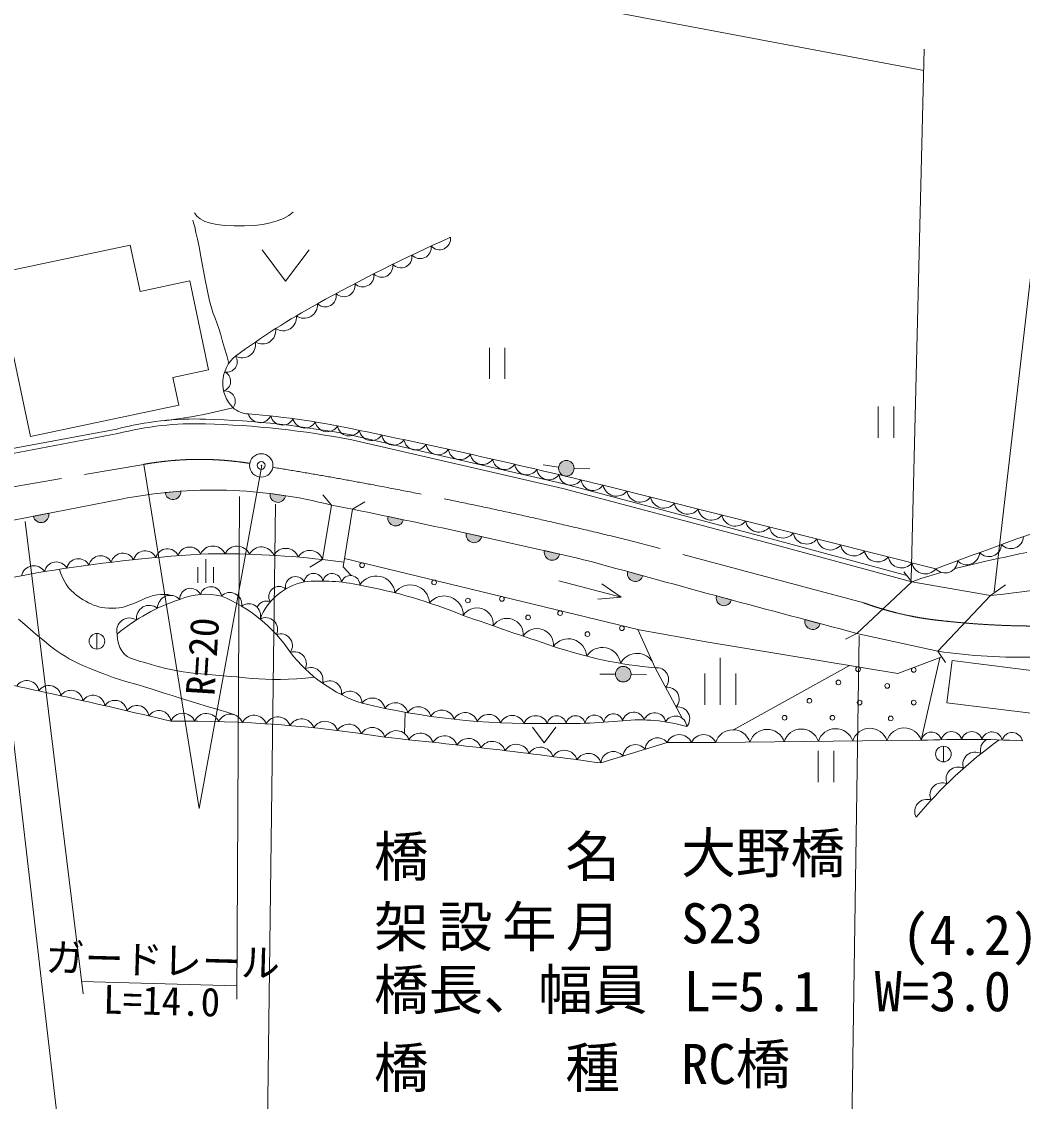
# Model space of a CAD drawing. Units: millimetres, scale not verified. Extents: x 40000 to 680000, y 20000 to 380000.
# Drawn here: x 153905 to 217959, y 241618 to 310693 of the extents above; entities that cross this region are included whole.
import ezdxf
from ezdxf.enums import TextEntityAlignment as Align

# ---------------------------------------------------------------- set-up
doc = ezdxf.new("R2010")
doc.units = ezdxf.units.MM
doc.header["$LTSCALE"] = 1000
doc.header["$PDMODE"] = 32
doc.header["$PDSIZE"] = 500
doc.linetypes.add('CHAIN', pattern=[18.5, 12, -1.5, 3.5, -1.5])
for name, color, linetype, lineweight in [('M-BGD', 7, 'Continuous', 13), ('M-BGD-EXST', 7, 'Continuous', 13), ('M-BMK', 2, 'CHAIN', 13), ('M-BMK-SRVR', 3, 'Continuous', 13), ('M-STR-HTXT', 7, 'Continuous', 13), ('M-STR-STR1', 1, 'Continuous', 13)]:
    doc.layers.add(name, color=color, linetype=linetype, lineweight=lineweight)
doc.styles.add('ＭＳ ゴシック', font='')
doc.styles.get('ＭＳ ゴシック').set_extended_font_data('MS Gothic')

msp = doc.modelspace()

# ---------------------------------------------------------------- hatches: boundary and pattern name
at = {"layer": 'M-BGD'}
for points in [[(164096, 280651, -0.99173), (163100, 280566)], [(170800, 280365, -0.99173), (169809, 280503)], [(154663, 279047, 1), (155644, 279238)], [(178336, 278829, -0.41421), (177744, 278442, -0.41421), (177357, 279033)], [(183345, 277753, -0.41421), (182749, 277372, -0.41421), (182368, 277967)], [(188343, 276625, -0.41421), (187743, 276250, -0.41421), (187368, 276850)], [(193665, 275242, -1), (192701, 275508)], [(199335, 273699, -1), (198370, 273960)], [(205012, 272180, -0.41421), (204401, 271825, -0.41421), (204046, 272437)]]:
    msp.add_hatch(color=256, dxfattribs=at).paths.add_polyline_path(points)
at = {"layer": 'M-BGD-EXST'}
for points in [[(189269, 282121, 1), (188269, 282121, 0.41421), (188769, 281621, 0.41421)], [(192909, 268948, 0.41421), (192409, 269448, 0.41421), (191909, 268948, 0.41421), (192409, 268448, 0.41421)]]:
    msp.add_hatch(color=256, dxfattribs=at).paths.add_polyline_path(points)

# ---------------------------------------------------------------- linework, layer by layer
at = {"layer": 'M-BGD'}
for p, q in [((160863, 296395), (161490, 293438)), ((161490, 293438), (164663, 294111)), ((164663, 294111), (165872, 288412)), ((165872, 288412), (163586, 287927)), ((163586, 287927), (163961, 286161)), ((152369, 283198), (160002, 284631)), ((152425, 282903), (160067, 284338)), ((175039, 283933), (188539, 280824)), ((175102, 284226), (188611, 281116)), ((188539, 280824), (202131, 277222)), ((188611, 281116), (202208, 277511)), ((191123, 281036), (212411, 275679)), ((134682, 275159), (160271, 280138)), ((173739, 279756), (175092, 279498)), ((202131, 277222), (210888, 274851)), ((202208, 277511), (210559, 275251)), ((173164, 276281), (174530, 276103)), ((192273, 273878), (188290, 274918)), ((192273, 273878), (191039, 274731)), ((192273, 273878), (190780, 273738)), ((194445, 269354), (193345, 271797)), ((199463, 265392), (206902, 269500)), ((212663, 270001), (211478, 264717)), ((196184, 266132), (194445, 269354)), ((178456, 266511), (178406, 265159)), ((195219, 264581), (190985, 263271)), ((198331, 264581), (195219, 264581)), ((211479, 264721), (198331, 264581))]:
    msp.add_line(p, q, dxfattribs=at)
for points in [[(164982, 298464), (165112, 298250), (165332, 298067), (165629, 297915), (165991, 297794), (166405, 297704), (166912, 297645), (167521, 297618), (168170, 297622), (168799, 297656), (169348, 297720), (169824, 297815), (170269, 297939), (170669, 298095), (171013, 298280), (171289, 298496)], [(164863, 297985), (164916, 297825), (164983, 297558), (165065, 297200), (165158, 296768), (165261, 296277), (165380, 295673), (165662, 294177), (165805, 293447), (165940, 292838), (166061, 292383), (166177, 292027), (166290, 291721), (166404, 291414), (166523, 291056), (166647, 290653), (166773, 290238), (166902, 289803), (167034, 289336), (167170, 288828)], [(163961, 286161), (154478, 284150), (152267, 294572), (160863, 296395)], [(173195, 280430), (173739, 279756), (173164, 276281), (172353, 275803)], [(175880, 279980), (175092, 279498), (174482, 275816), (174973, 275273)], [(212795, 270051), (209984, 268991), (197725, 271015), (193421, 271784), (174570, 276348)], [(213596, 275681), (213748, 275722), (214304, 275863), (214920, 276011), (215609, 276171), (215992, 276256), (216407, 276347), (216846, 276441), (217303, 276538), (217772, 276637), (218246, 276735)], [(156328, 275658), (156403, 275437), (156484, 275232), (156571, 275041), (156664, 274862), (156763, 274696), (156868, 274544), (156977, 274408), (157094, 274284), (157220, 274165), (157356, 274049), (157507, 273932), (157670, 273818), (157842, 273710), (158016, 273610), (158186, 273520), (158349, 273441), (158508, 273370), (158670, 273309), (158841, 273258), (159027, 273219), (159236, 273190), (159464, 273171), (159699, 273163), (159931, 273168), (160148, 273186), (160344, 273221), (160526, 273270), (160705, 273331), (160891, 273401), (161097, 273477), (161328, 273571), (161577, 273684), (161835, 273800), (162091, 273901), (162337, 273973), (162573, 274017), (162806, 274044), (163034, 274051), (163256, 274034), (163468, 273990)], [(210888, 274851), (211190, 274964), (211525, 275080), (211896, 275200), (212305, 275324), (212755, 275453), (212769, 275457)], [(153717, 272463), (154107, 272132), (154292, 271972), (154471, 271815), (154650, 271656), (154835, 271494), (155034, 271327), (155470, 270967), (155701, 270781), (155942, 270597), (156192, 270421), (156442, 270255), (156693, 270095), (156957, 269938), (157249, 269780), (157582, 269616), (157972, 269441), (158409, 269258), (158871, 269076), (159332, 268901), (159771, 268743), (160180, 268607), (160574, 268488), (161361, 268265), (161773, 268143), (162201, 268007), (162641, 267866), (163088, 267720), (163541, 267575), (163997, 267431), (164476, 267285), (164980, 267134), (165942, 266847), (166340, 266727), (166677, 266623), (166974, 266530), (167223, 266451), (167419, 266387), (167556, 266338)], [(160021, 271507), (160047, 271189), (160104, 270908), (160194, 270659), (160317, 270439), (160476, 270245), (160665, 270089), (160883, 269972), (161138, 269877), (161437, 269787), (161786, 269684), (162188, 269564), (162639, 269439), (163134, 269316), (163670, 269200), (164242, 269099), (164886, 269014), (165602, 268942), (166341, 268878), (167051, 268822), (167681, 268772), (168207, 268723), (168662, 268679), (169084, 268643), (169509, 268618), (169974, 268608), (170474, 268612), (170986, 268628), (171515, 268657), (172070, 268700), (172658, 268757)]]:
    msp.add_lwpolyline(points, dxfattribs=at)
for points in [[(164096, 280651, -0.99173), (163100, 280566)], [(170800, 280365, -0.99173), (169809, 280503)], [(154663, 279047, 1), (155644, 279238)], [(178336, 278829, -0.41421), (177744, 278442, -0.41421), (177357, 279033)], [(183345, 277753, -0.41421), (182749, 277372, -0.41421), (182368, 277967)], [(188343, 276625, -0.41421), (187743, 276250, -0.41421), (187368, 276850)], [(193665, 275242, -1), (192701, 275508)], [(199335, 273699, -1), (198370, 273960)], [(205012, 272180, -0.41421), (204401, 271825, -0.41421), (204046, 272437)]]:
    msp.add_lwpolyline(points, format="xyb", close=True, dxfattribs=at)
msp.add_lwpolyline([(213457, 269813), (219539, 269064), (219208, 266374), (213126, 267123)], close=True, dxfattribs=at)
for centre in [(175694, 275917), (180308, 274817), (182471, 273661), (184642, 273760), (188373, 272855), (186320, 272577), (190121, 271510), (192329, 271884), (207444, 269266), (211002, 269218), (206183, 268425), (209304, 268199), (204323, 267245), (207541, 267131), (211002, 267131), (202738, 266161), (205795, 266161), (209530, 266113)]:
    msp.add_circle(centre, 150, dxfattribs=at)
for centre, radius, start, end in [((225132, 198701), 107513, 114.02736, 119.10274), ((179409, 296242), 714, 222.71778, 7.51211), ((180647, 296813), 714, 221.99273, 6.78705), ((178178, 295656), 714, 223.44283, 8.23716), ((176955, 295054), 714, 224.16789, 8.96221), ((175740, 294437), 714, 224.89294, 9.68727), ((174532, 293804), 714, 225.618, 10.41232), ((173333, 293156), 714, 226.34305, 11.13737), ((195652, 251130), 47365, 118.79087, 126.31687), ((171983, 292572), 859, 234.9212, 4.54204), ((170636, 291772), 859, 236.8027, 6.42354), ((169315, 290929), 859, 238.6842, 8.30504), ((168022, 290043), 859, 240.5657, 10.18654), ((169003, 287571), 2222, 129.16442, 225.15131), ((167048, 288932), 660, 257.05655, 33.26792), ((166624, 287690), 660, 289.05218, 65.26354), ((166923, 286411), 660, 321.04781, 97.25917), ((159610, 315655), 30674, 276.16274, 284.78141), ((168464, 287122), 1525, 227.62289, 268.30465), ((169160, 285805), 770, 195.60057, 333.74687), ((164188, 232470), 53296, 77.71254, 85.44719), ((170599, 285652), 770, 194.05364, 332.19994), ((172032, 285459), 770, 192.50671, 330.65301), ((165043, 265119), 20153, 88.20242, 104.48568), ((165043, 265119), 19853, 88.20073, 104.51469), ((164086, 227378), 57606, 79.03837, 88.42776), ((164086, 227378), 57906, 79.03316, 88.42717), ((173459, 285228), 770, 190.95978, 329.10608), ((174880, 284959), 770, 189.41285, 327.55915), ((176298, 284670), 778, 189.2298, 327.25217), ((84477, -156430), 450277, 76.29967, 78.33343), ((177721, 284372), 778, 189.04492, 327.06728), ((179143, 284068), 778, 188.86003, 326.8824), ((180564, 283761), 778, 188.67514, 326.69751), ((181984, 283448), 778, 188.49025, 326.51262), ((183403, 283131), 778, 188.30536, 326.32773), ((184821, 282810), 778, 188.12048, 326.14284), ((186238, 282484), 778, 187.93559, 325.95796), ((187654, 282153), 778, 187.7507, 325.77307), ((362157, -121376), 424354, 108.03694, 110.66348), ((189068, 281818), 778, 187.56581, 325.58818), ((190482, 281478), 778, 187.38093, 325.40329), ((166174, 250663), 30060, 75.42468, 101.32407), ((191972, 281199), 865, 190.81994, 320.92986), ((193492, 280816), 865, 190.81994, 320.92986), ((195013, 280433), 865, 190.81994, 320.92986), ((196534, 280051), 865, 190.81994, 320.92986), ((76124, -209073), 498494, 76.75342, 78.54883), ((198054, 279668), 865, 190.81994, 320.92986), ((199575, 279285), 865, 190.81994, 320.92986), ((201096, 278903), 865, 190.81994, 320.92986), ((202616, 278520), 865, 190.81994, 320.92986), ((204137, 278137), 865, 190.81994, 320.92986), ((217217, 277789), 810, 222.51881, 357.39386), ((164668, 276319), 765, 24.14147, 164.0318), ((166150, 276288), 856, 24.73394, 156.31346), ((167703, 276281), 856, 23.18452, 154.76404), ((169255, 276232), 856, 21.6351, 153.21462), ((170805, 276142), 856, 20.08569, 151.6652), ((205657, 277755), 865, 190.81994, 320.92986), ((207178, 277372), 865, 190.81994, 320.92986), ((215810, 277275), 810, 222.72085, 357.5959), ((172210, 170747), 106106, 93.69877, 99.12887), ((157544, 275567), 765, 28.02011, 167.91044), ((158964, 275756), 765, 27.24438, 167.13471), ((160387, 275926), 765, 26.46865, 166.35898), ((161812, 276076), 765, 25.69292, 165.58326), ((163239, 276207), 765, 24.9172, 164.80753), ((166675, 218869), 57778, 83.55132, 91.29841), ((172352, 276009), 856, 18.53627, 150.11578), ((208699, 276989), 865, 190.81994, 320.92986), ((210219, 276607), 865, 190.81994, 320.92986), ((214406, 276756), 810, 222.92289, 357.79794), ((282559, -267820), 545876, 94.19911, 97.01177), ((154694, 275079), 806, 32.21245, 167.87942), ((156126, 275359), 765, 28.79584, 168.68617), ((544924, 1554364), 1326474, 254.49601, 255.25752), ((211740, 276224), 865, 190.81994, 320.92986), ((213003, 276233), 810, 223.12493, 357.99998), ((176472, 152146), 125154, 99.70399, 105.17514), ((171437, 274538), 648, 29.38312, 192.67621), ((172600, 274794), 602, 10.71164, 174.08225), ((173781, 274784), 602, 4.96788, 168.33849), ((174955, 274656), 602, 359.22411, 162.59472), ((176594, 274010), 1218, 6.60189, 148.40703), ((164720, 273750), 691, 25.02391, 181.7228), ((166011, 273855), 691, 7.63808, 164.33697), ((172773, 271064), 3869, 101.50011, 158.67743), ((170376, 273912), 648, 48.44223, 211.73531), ((173093, 263017), 11889, 78.03753, 95.26883), ((169257, 240901), 34330, 67.90052, 79.42525), ((178796, 273444), 1218, 2.76032, 144.56545), ((167727, 262334), 11980, 107.98, 130.03452), ((163426, 273167), 824, 42.98339, 180.32811), ((165711, 269579), 4478, 77.29461, 112.06627), ((167237, 273417), 758, 351.14136, 135.55588), ((162922, 264819), 9877, 34.01439, 67.53922), ((169577, 272973), 648, 67.50134, 156.68024), ((180955, 272732), 1218, 358.91874, 140.72388), ((162075, 272527), 824, 50.3349, 187.67962), ((168444, 272696), 758, 342.76015, 127.17467), ((183050, 272138), 1047, 354.42586, 146.98396), ((160817, 271720), 824, 57.68641, 195.03113), ((169533, 271807), 758, 334.37894, 118.79346), ((169578, 272973), 648, 230.76909, 230.78561), ((292934, 586003), 332297, 250.52958, 251.58155), ((184973, 271472), 1047, 354.77651, 147.33461), ((170481, 270769), 758, 325.99773, 110.41225), ((186900, 270817), 1047, 355.12717, 147.68527), ((188894, 270029), 1180, 3.51175, 143.67134), ((171363, 269614), 773, 334.71099, 109.12914), ((178768, 276263), 9679, 217.69623, 251.48692), ((197025, 297641), 28404, 251.35213, 264.7886), ((191075, 269478), 1180, 7.99057, 148.15017), ((193292, 269099), 1180, 36.02737, 152.62899), ((217852, 306952), 36921, 261.73042, 271.60564), ((54894, -188474), 467205, 76.56368, 78.33509), ((172420, 268598), 773, 343.15867, 117.57681), ((194557, 268606), 757, 318.16915, 98.5174), ((154245, 267768), 771, 8.26537, 147.16482), ((155655, 267459), 771, 8.08823, 146.98768), ((173615, 267749), 773, 351.60634, 126.02448), ((195233, 267353), 757, 318.16915, 98.5174), ((157064, 267145), 771, 7.91109, 146.81054), ((158472, 266827), 771, 7.73395, 146.6334), ((174922, 267084), 773, 0.05401, 134.47215), ((176355, 266612), 812, 10.50534, 144.37421), ((159879, 266505), 771, 7.55681, 146.45626), ((161286, 266178), 771, 7.37966, 146.27911), ((186662, 312872), 47082, 256.53022, 271.08313), ((177829, 266308), 812, 12.32445, 146.19332), ((179311, 266051), 812, 14.14357, 148.01243), ((180801, 265841), 812, 15.96268, 149.83155), ((195909, 266100), 757, 318.16915, 98.5174), ((162691, 265847), 771, 7.20252, 146.10197), ((164220, 265616), 831, 23.2478, 156.81314), ((164263, 185034), 80913, 80.83318, 90.57149), ((165742, 265602), 831, 22.16577, 155.7311), ((167263, 265560), 831, 21.08374, 154.64907), ((168783, 265489), 831, 20.0017, 153.56703), ((170302, 265389), 831, 18.91967, 152.485), ((171818, 265261), 831, 17.83763, 151.40296), ((182297, 265679), 812, 17.7818, 151.65066), ((183798, 265564), 812, 19.60091, 153.46978), ((185301, 265497), 812, 21.42002, 155.28889), ((186805, 265478), 812, 23.23914, 157.10801), ((188154, 265672), 615, 10.59431, 168.17628), ((188574, 304856), 39071, 268.50079, 275.5768), ((189363, 265678), 615, 12.36331, 169.94528), ((190572, 265721), 615, 14.13231, 171.71428), ((191780, 265801), 615, 15.90131, 173.48328), ((193068, 265801), 717, 17.92164, 166.34397), ((193461, 255252), 10773, 73.76561, 95.80625), ((194420, 265764), 717, 10.57477, 158.99709), ((195756, 265555), 717, 3.22789, 151.65021), ((173332, 265104), 831, 16.7556, 150.32093), ((174842, 264919), 831, 15.67356, 149.23889), ((176349, 264705), 831, 14.59153, 148.15686), ((177887, 264488), 848, 18.25786, 149.87256), ((199430, 264242), 1150, 18.34475, 162.87615), ((201621, 264265), 1150, 18.34475, 162.87615), ((203813, 264289), 1150, 18.34475, 162.87615), ((206004, 264312), 1150, 18.34475, 162.87615), ((208196, 264335), 1150, 18.34475, 162.87615), ((210387, 264359), 1150, 18.34475, 162.87615), ((213424, 264603), 669, 15.16, 166.41829), ((214718, 264608), 669, 14.06059, 165.31888), ((216011, 264589), 669, 12.96119, 164.21947), ((134318, -154635), 421730, 82.27787, 84.17034), ((179425, 264325), 848, 18.04758, 149.66228), ((180962, 264157), 848, 17.83731, 149.45201), ((182499, 263983), 848, 17.62703, 149.24173), ((184035, 263803), 848, 17.41676, 149.03146), ((194601, 264080), 796, 39.00826, 175.37507), ((195997, 264226), 855, 24.53464, 155.46536), ((197553, 264226), 855, 24.53464, 155.46536), ((233792, 240861), 29509, 125.96133, 140.08315), ((214353, 197208), 67570, 86.94122, 92.43826), ((212132, 264572), 669, 16.25941, 167.5177), ((216046, 264093), 774, 119.69911, 197.34683), ((217303, 264544), 669, 11.86178, 163.12007), ((185570, 263618), 848, 17.20648, 148.82118), ((187105, 263427), 848, 16.99621, 148.61091), ((188639, 263231), 848, 16.78593, 148.40063), ((190172, 263029), 848, 16.57566, 148.19036), ((191778, 263206), 796, 39.00826, 175.37507), ((193190, 263643), 796, 39.00826, 175.37507), ((214923, 263191), 774, 60.22456, 200.1712), ((213846, 262234), 774, 63.04892, 202.99556), ((212817, 261225), 774, 65.87329, 205.81993), ((211839, 260167), 774, 68.69765, 208.64429)]:
    msp.add_arc(centre, radius, start, end, dxfattribs=at)
at = {"layer": 'M-BGD-EXST'}
for p, q in [((183843, 289833), (183843, 287833)), ((184843, 289833), (184843, 287833)), ((208731, 286067), (208731, 284067)), ((209731, 286067), (209731, 284067)), ((188274, 282194), (187285, 282340)), ((189269, 282107), (190268, 282077)), ((165188, 274795), (165188, 275795)), ((165688, 274795), (165688, 276295)), ((166188, 274795), (166188, 275795)), ((158727, 270553), (158727, 271553)), ((158727, 271053), (158728, 271054)), ((198624, 266995), (198624, 269995)), ((191909, 268948), (190909, 268948)), ((192909, 268935), (193909, 268910)), ((197624, 266995), (197624, 268995)), ((199624, 266995), (199624, 268995)), ((204883, 264045), (204883, 262045)), ((205883, 264045), (205883, 262045)), ((212906, 263339), (212906, 264339)), ((212906, 263839), (212906, 263840))]:
    msp.add_line(p, q, dxfattribs=at)
for points in [[(169302, 296083), (170802, 294083), (172302, 296083)], [(186600, 265554), (187350, 264554), (188100, 265554)]]:
    msp.add_lwpolyline(points, dxfattribs=at)
for points in [[(189269, 282121, 1), (188269, 282121, 0.41421), (188769, 281621, 0.41421)], [(192909, 268948, 0.41421), (192409, 269448, 0.41421), (191909, 268948, 0.41421), (192409, 268448, 0.41421)]]:
    msp.add_lwpolyline(points, format="xyb", close=True, dxfattribs=at)
for centre in [(158727, 271053), (212906, 263839)]:
    msp.add_circle(centre, 500, dxfattribs=at)
at = {"layer": 'M-BMK'}
for p, q in [((139701, 278581), (161724, 282370)), ((207813, 273507), (192660, 277541))]:
    msp.add_line(p, q, dxfattribs=at)
for centre, radius, start, end in [((165300, 262413), 20275, 80.90743, 100.15853), ((132231, 47736), 237465, 79.30169, 80.85231), ((120504, -16771), 303028, 76.22462, 79.38715), ((214911, 293074), 20815, 250.05998, 264.44631), ((218924, 326961), 54936, 263.70153, 273.67969)]:
    msp.add_arc(centre, radius, start, end, dxfattribs=at)
at = {"layer": 'M-BMK-SRVR'}
msp.add_circle((169243, 282301), 750, dxfattribs=at)
msp.add_point((169243, 282301), dxfattribs=at)
at = {"layer": 'M-STR-HTXT'}
for p, q in [((102383, 328184), (211639, 307560)), ((210843, 275009), (211672, 308933)), ((216142, 274209), (220112, 308541)), ((161724, 282370), (165274, 260355)), ((169276, 282294), (165274, 260355)), ((167844, 280314), (167684, 248155)), ((170146, 279817), (169532, 230901)), ((154141, 278714), (157838, 248495)), ((151801, 278307), (157323, 230751)), ((207516, 271414), (206895, 230570)), ((157742, 249280), (167688, 249016))]:
    msp.add_line(p, q, dxfattribs=at)
at = {"layer": 'M-STR-STR1'}
for p, q in [((210888, 274851), (210362, 275491)), ((210888, 274851), (207370, 271558)), ((210888, 274851), (215923, 273973)), ((216870, 274669), (215923, 273973)), ((215923, 273973), (212542, 270414)), ((207370, 271558), (206646, 271178)), ((207370, 271558), (212542, 270414)), ((213041, 269697), (212542, 270414))]:
    msp.add_line(p, q, dxfattribs=at)

# ---------------------------------------------------------------- texts
at = {"layer": 'M-STR-HTXT', "style": 'ＭＳ ゴシック'}
msp.add_text('R=20', height=1833, rotation=86.451, dxfattribs=at).set_placement((165327, 267588), align=Align.MIDDLE_LEFT)
for s, p in [('ガードレール', (162905, 249193)), ('L=14.0', (162836, 246594))]:
    msp.add_text(s, height=1833, rotation=358.481, dxfattribs=at).set_placement(p, align=Align.BOTTOM_CENTER)
at = {"layer": 'M-STR-STR1', "style": 'ＭＳ ゴシック'}
for s, p in [('大野橋', (196116, 255457)), ('S23', (196116, 250957)), ('S23', (196116, 250957)), ('     \u3000 (4.2)', (196274, 250216)), ('橋長、幅員', (176455, 246720)), ('L=5.1\u3000W=3.0', (196274, 246616)), ('RC橋', (196116, 241957))]:
    msp.add_text(s, height=2566, dxfattribs=at).set_placement(p, align=Align.BOTTOM_LEFT)
at = {"layer": 'M-STR-STR1', "char_height": 2566, "attachment_point": 7, "style": 'ＭＳ ゴシック'}
for s, insert in [('\\T3.5;橋名', (176455, 255720)), ('\\T1.17;架設年月', (176455, 251220)), ('\\T3.5;橋種', (176455, 242220))]:
    msp.add_mtext(s, dxfattribs=dict(at, insert=insert))

doc.saveas('drawing.dxf')
